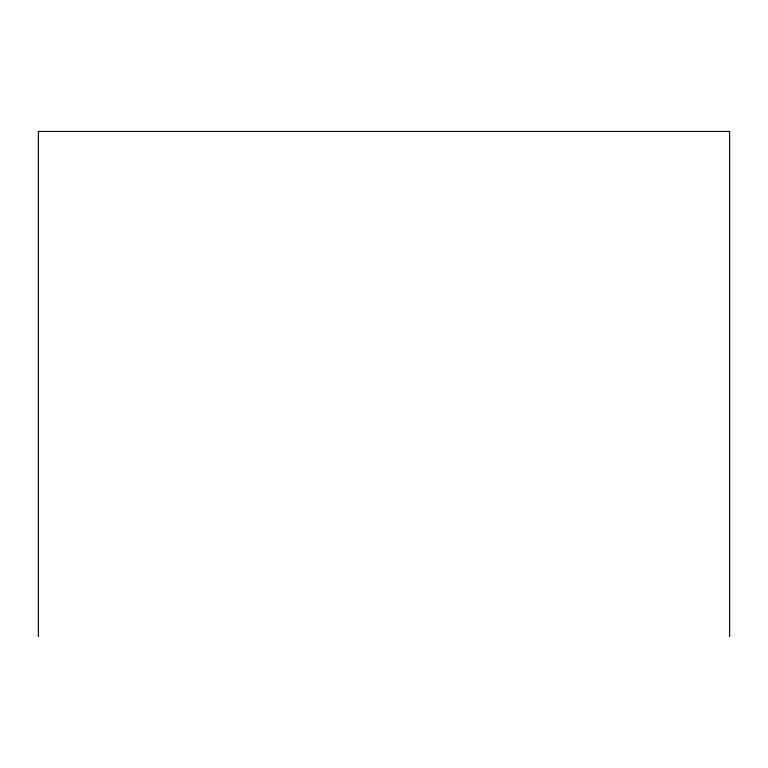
<?xml version="1.0" encoding="UTF-8"?>
<svg xmlns="http://www.w3.org/2000/svg" width="768" height="768" viewBox="0 0 768 768"><rect width="100%" height="100%" fill="white"/><g stroke="black" fill="none" stroke-linecap="round" stroke-linejoin="round"><path stroke-width="1.15" d="M729.6 636.538L729.6 131.462L38.4 131.462L38.4 636.538"/></g></svg>
